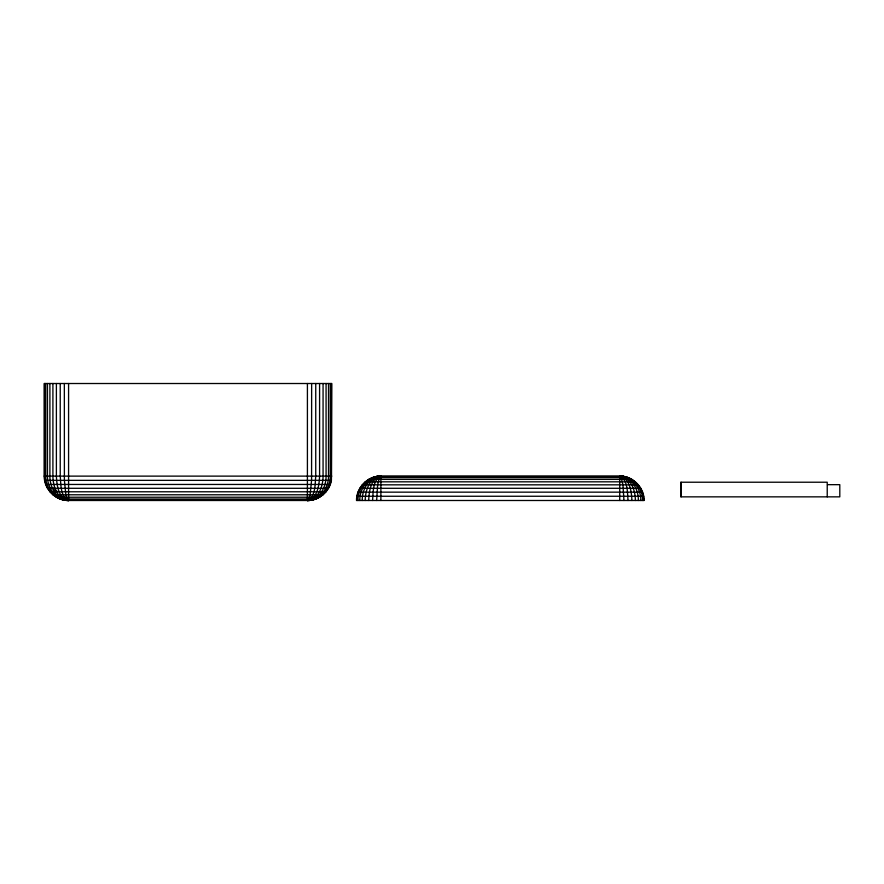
<?xml version="1.0" encoding="UTF-8"?>
<svg xmlns="http://www.w3.org/2000/svg" width="884" height="884" viewBox="0 0 884 884"><rect width="100%" height="100%" fill="white"/><g stroke="black" fill="none" stroke-linecap="round" stroke-linejoin="round"><path stroke-width="1.33" d="M376.65 500.488L377.645 484.83L379.435 477.592L380.882 476.122L619.717 476.122C632.745 475.89 644.314 487.46 644.082 500.488L356.506 500.488C356.285 487.46 367.854 475.89 380.882 476.122L380.882 500.488M372.551 500.488C373.346 492.465 372.429 480.156 380.882 476.122C367.91 475.901 356.639 487.603 356.882 500.488M368.694 500.488C369.081 491.725 370.562 478.343 380.882 476.122C368.076 475.99 357.711 488.023 357.976 500.488M365.214 500.488C365.225 490.686 369.479 477.194 380.882 476.122C368.374 476.167 359.49 488.708 359.777 500.488M362.208 500.488C361.998 489.626 368.816 476.531 380.882 476.122M331.412 480.355L331.776 383.512L44.2 383.512L44.2 476.122C43.979 489.15 55.537 500.72 68.576 500.488L307.411 500.488C318.903 500.609 329.522 491.703 331.412 480.355L44.576 480.355M307.411 383.512L307.411 500.488L308.859 499.018L310.129 494.786L311.577 480.355L311.643 383.512M315.743 383.512L315.743 476.122C314.947 484.145 315.853 496.454 307.411 500.488C320.384 500.698 331.644 489.007 331.412 476.122L331.412 383.512M330.307 383.512L330.307 476.122C330.583 488.587 320.207 500.62 307.411 500.488C317.721 498.267 319.201 484.885 319.588 476.122L319.588 383.512M328.517 383.512L328.517 476.122C328.793 487.902 319.909 500.443 307.411 500.488C318.804 499.416 323.069 485.924 323.069 476.122L323.069 383.512M307.411 500.488C319.467 500.079 326.284 486.985 326.074 476.122L326.074 383.512M44.2 476.122L331.776 476.122M376.65 476.487L623.949 476.487C635.198 478.465 643.839 489.106 643.718 500.488M372.551 477.592L628.049 477.592M368.694 479.382L631.905 479.382M365.214 481.824L635.386 481.824M827.512 484.664L839.8 484.664L839.8 496.852L680.912 496.852L680.912 482.222L827.225 482.222L827.225 496.852M45.67 484.454L330.307 484.454M362.208 484.83L638.381 484.83M47.46 488.299L328.517 488.299M359.777 488.299L640.823 488.299M56.698 490.521L53.946 490.521L53.946 487.769M49.902 491.78L326.074 491.78M357.976 492.156L642.613 492.156M52.907 494.786L323.069 494.786M356.882 496.256L643.718 496.256M56.388 497.228L319.588 497.228M60.234 499.018L315.743 499.018M44.576 383.512L44.576 476.122C44.443 487.515 53.117 498.2 64.399 500.123L311.643 500.123M619.717 500.488L619.717 476.122L623.883 476.487M64.399 500.123L68.576 500.488L68.576 383.512M623.949 500.488L622.955 484.83L621.165 477.592L619.717 476.122C632.513 475.99 642.889 488.023 642.613 500.488M64.344 383.512L64.399 480.355L65.847 494.786L67.129 499.018L68.576 500.488C55.769 500.62 45.393 488.587 45.67 476.122L45.67 383.512M628.049 500.488C627.253 492.465 628.159 480.156 619.717 476.122C632.226 476.167 641.11 488.708 640.823 500.488M60.234 383.512L60.234 476.122C61.029 484.145 60.123 496.454 68.576 500.488C56.068 500.443 47.184 487.902 47.46 476.122L47.46 383.512M631.905 500.488C631.519 491.725 630.038 478.343 619.717 476.122C631.784 476.531 638.602 489.626 638.381 500.488M56.388 383.512L56.388 476.122C56.775 484.885 58.256 498.267 68.576 500.488C56.51 500.079 49.692 486.985 49.902 476.122L49.902 383.512M619.717 476.122C631.11 477.194 635.375 490.686 635.386 500.488M68.576 500.488C57.173 499.416 52.907 485.924 52.907 476.122L52.907 383.512M681 482.222L681 496.852"/></g></svg>
